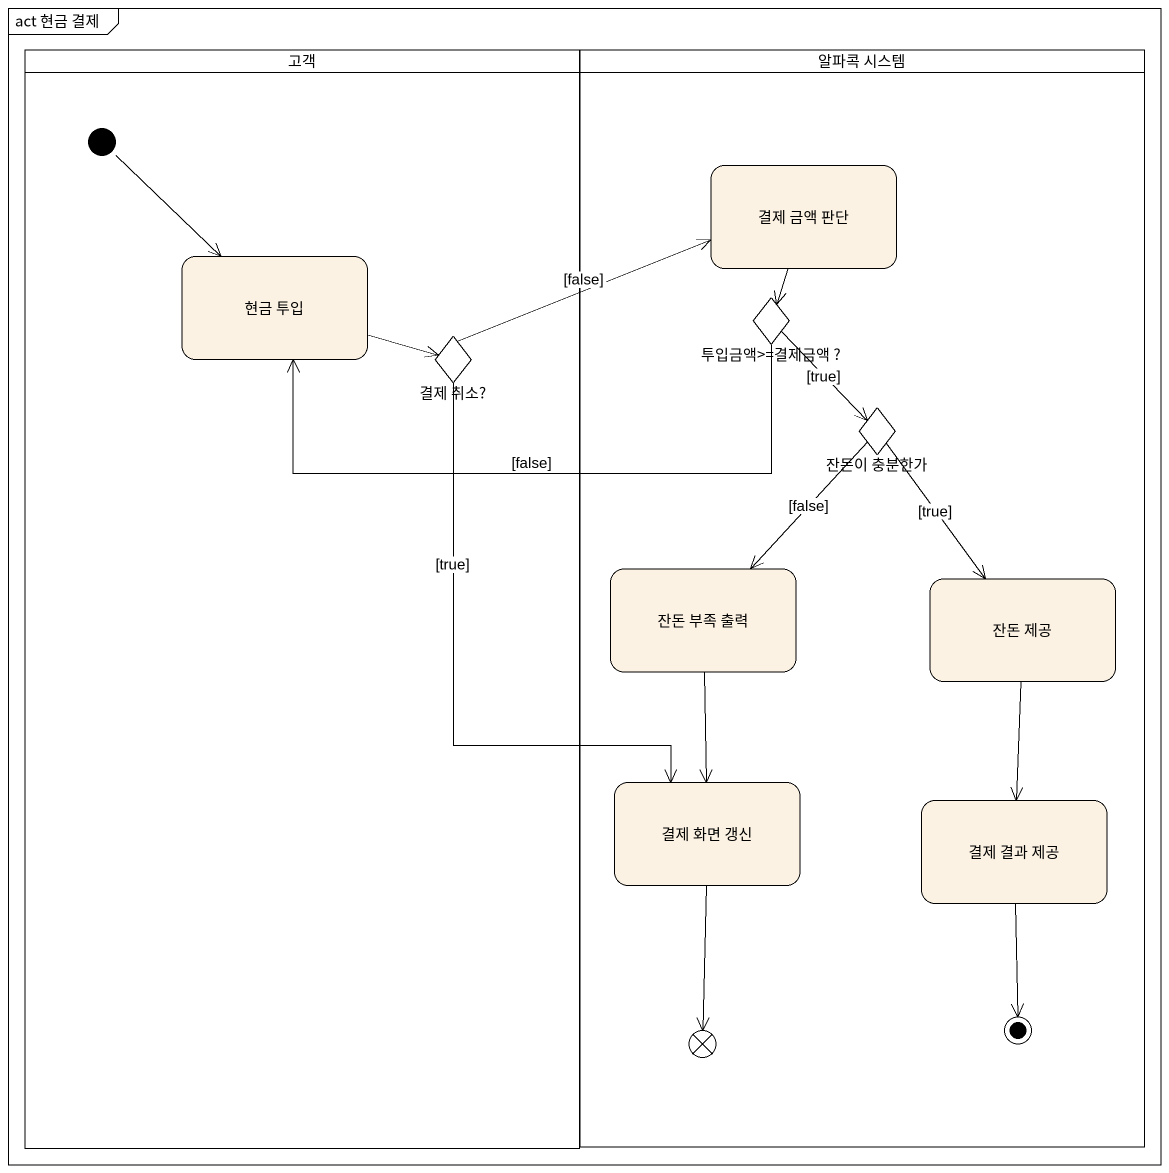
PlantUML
@startuml
mainframe act 현금 결제
hide empty description
state 고객 <<partition>> {
  state "현금 투입" as 현금_투입
  state "결제 취소?" as 결제_취소 <<choice>>
  [*] --> 현금_투입
}
state "알파콕 시스템" as 알파콕_시스템 <<partition>> {
  state "결제 금액 판단" as 결제_금액_판단
  state "투입금액>=결제금액 ?" as 투입금액_결제금액 <<choice>>
  state "잔돈이 충분한가" as 잔돈이_충분한가 <<choice>>
  state "잔돈 부족 출력" as 잔돈_부족_출력
  state "잔돈 제공" as 잔돈_제공
  state "결제 화면 갱신" as 결제_화면_갱신
  state "결제 결과 제공" as 결제_결과_제공
  state flowfinal1 <<end>>
  결제_결과_제공 --> [*]
}
결제_금액_판단 --> 투입금액_결제금액
현금_투입 -right-> 결제_취소
투입금액_결제금액 -left-> 현금_투입 : [false]
투입금액_결제금액 --> 잔돈이_충분한가 : [true]
결제_취소 -right-> 결제_금액_판단 : [false]
결제_취소 --> 결제_화면_갱신 : [true]
잔돈이_충분한가 --> 잔돈_부족_출력 : [false]
잔돈이_충분한가 --> 잔돈_제공 : [true]
잔돈_부족_출력 --> 결제_화면_갱신
잔돈_제공 --> 결제_결과_제공
결제_화면_갱신 --> flowfinal1
@enduml
